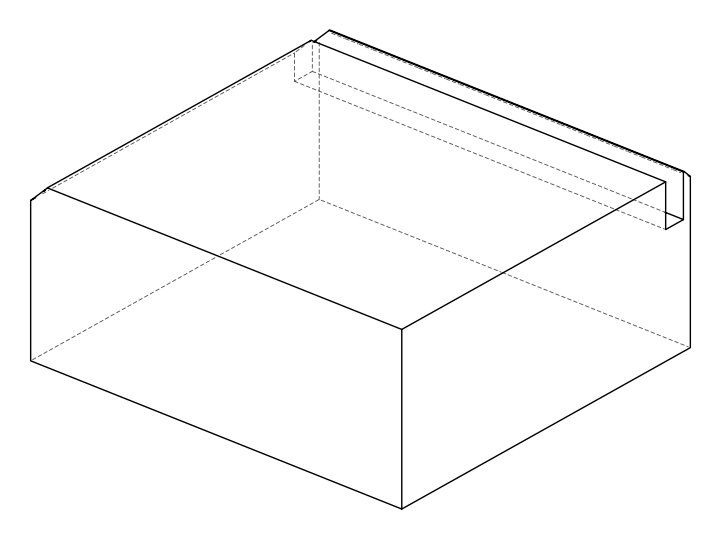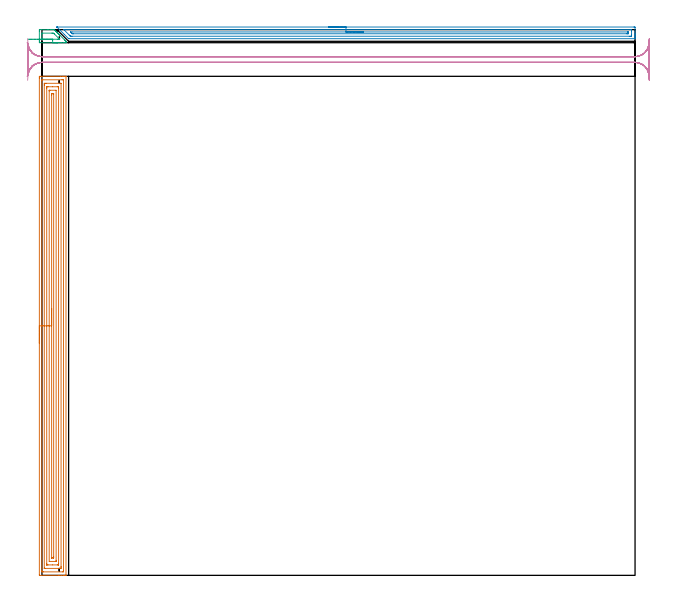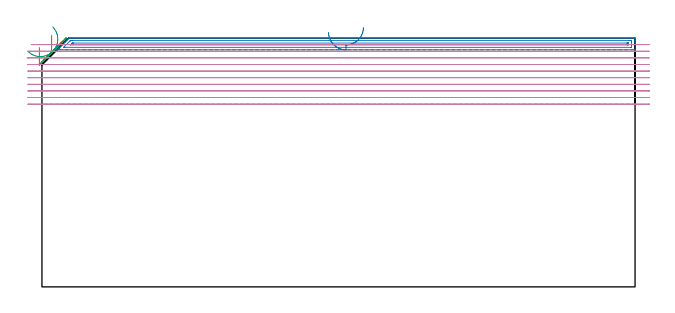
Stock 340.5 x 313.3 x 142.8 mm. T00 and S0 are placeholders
(PLAN: 4 operations, 1 tool changes, 37.7 min)
(1 AREA_MILL | FG_CHAMFER_SURFACE | UGT0205_001 | 14 min | 34383 mm3)
(2 AREA_MILL_1 | FG_CHAMFER_SURFACE_1 | UGT0205_001 | 8.07 min | 7559 mm3)
(3 AREA_MILL_2 | FG_CHAMFER_SURFACE_2 | UGT0205_001 | 0.48 min | 1507 mm3)
(4 MILL_RECTANGULAR_SLOT | SLOT_RECTANGULAR | NXT0201_012 | Follow Part, ap 4, ae 75% | 15.18 min | 247388 mm3)
(TOOL UGT0205_001 | Chamfer Mill 20 x 3 x 45 deg. | D20 FL50 Z2)
(TOOL NXT0201_012 | ENDMILL 16mm [2P460-1600-NA 1630] | D16 FL38 Z6)
(OP 1 AREA_MILL)
G17 G21 G94 G90
T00 M6
G54
G17 G0 G90 X-1.5 Y133.25 S1061 M3
G43 Z152.8 H0
Z137.5
G94 G1 Y133.288 Z136.628 F250.
Y133.402 Z135.763
Y133.591 Z134.912
Y133.853 Z134.08
Y134.187 Z133.274
Y134.59 Z132.5
Y135.058 Z131.764
Y135.59 Z131.072
Y136.179 Z130.429
Y136.822 Z129.84
Y137.514 Z129.308
Y138.25 Z128.84
Y139.024 Z128.437
Y139.83 Z128.103
Y140.662 Z127.841
Y141.514 Z127.652
Y142.378 Z127.538
Y143.25 Z127.5
Y285.525
X-1.499 Y285.87 Z127.501
X-1.494 Y286.413 Z127.503
X-1.492 Y286.492 Z127.506
X-0.955 Y286.496 Z128.042
X-0.33 Y286.5 Z128.668
X10.591 Z139.585
X12.005 Z141.001
X12.367 Z141.362
X13.092 Z142.091
X13.355 Z142.355
X13.76 Y286.493 Z142.752
X13.797 Y286.49 Z142.788
X13.8 Y286.317 Z142.8
Y0.182
X13.797 Y0.01 Z142.788
X13.76 Y0.007 Z142.752
X13.355 Y0. Z142.355
X13.092 Z142.091
X12.367 Z141.362
X11.116 Z140.113
X9.702 Z138.698
X-1.218 Z127.779
X-1.492 Y0.01 Z127.506
X-1.499 Y0.283 Z127.499
Y0.301
X-1.5 Y143.25 Z127.5
X-0.086 Z128.914
X-0.085 Y284.101 Z128.915
X-0.067 Y284.49 Z128.933
X0.407 Y284.499 Z129.407
X11.479 Y284.5 Z140.479
X11.953 Y284.499 Z140.953
X12.367 Y284.49 Z141.367
X12.385 Y284.082 Z141.385
X12.386 Y284.063 Z141.386
X12.385 Y2.399 Z141.385
X12.367 Y2.01 Z141.367
X11.893 Y2.001 Z140.893
X0.821 Y2. Z129.821
X0.347 Y2.001 Z129.347
X-0.067 Y2.01 Z128.933
X-0.085 Y2.418 Z128.915
X-0.086 Y2.437 Z128.914
Y143.25
X1.328 Z130.328
X1.329 Y281.4 Z130.329
X1.33 Y281.782 Z130.33
X1.333 Y282.294 Z130.333
X1.335 Y282.476 Z130.335
X1.512 Y282.492 Z130.512
X1.709 Y282.496 Z130.709
X2.393 Y282.5 Z131.393
X10.591 Y282.499 Z139.591
X10.795 Y282.495 Z139.795
X10.931 Y282.49 Z139.931
X10.965 Y282.485 Z139.965
X10.967 Y282.467 Z139.967
X10.969 Y282.421 Z139.969
X10.971 Y282.294 Z139.971
Y5.1
X10.97 Y4.718 Z139.97
X10.967 Y4.206 Z139.967
X10.965 Y4.024 Z139.965
X10.788 Y4.008 Z139.788
X10.591 Y4.004 Z139.591
X9.907 Y4. Z138.907
X1.709 Y4.001 Z130.709
X1.505 Y4.005 Z130.505
X1.369 Y4.01 Z130.369
X1.334 Y4.015 Z130.334
X1.333 Y4.033 Z130.333
X1.331 Y4.078 Z130.331
X1.329 Y4.206 Z130.329
X1.328 Y143.25 Z130.328
X2.743 Z131.743
Y279.611
X2.745 Y280.357 Z131.745
X2.748 Y280.465 Z131.748
X2.749 Y280.488 Z131.749
X2.769 Y280.492 Z131.769
X2.824 Y280.495 Z131.824
X3.044 Y280.499 Z132.044
X3.486 Y280.5 Z132.486
X6.15 Z135.15
X8.814 Z137.814
X9.257 Y280.499 Z138.257
X9.476 Y280.496 Z138.476
X9.53 Y280.492 Z138.53
X9.551 Y280.489 Z138.551
X9.552 Y280.472 Z138.552
X9.554 Y280.399 Z138.554
X9.557 Y279.758 Z138.557
Y279.611
Y6.889
X9.555 Y6.143 Z138.555
X9.552 Y6.035 Z138.552
X9.55 Y6.012 Z138.55
X9.531 Y6.008 Z138.531
X9.476 Y6.005 Z138.476
X9.256 Y6.001 Z138.256
X8.814 Y6. Z137.814
X6.15 Z135.15
X3.486 Z132.486
X3.043 Y6.001 Z132.043
X2.824 Y6.004 Z131.824
X2.77 Y6.007 Z131.77
X2.749 Y6.011 Z131.749
X2.748 Y6.028 Z131.748
X2.746 Y6.101 Z131.746
X2.743 Y6.742 Z131.743
Y6.889
Y143.25
X4.157 Z133.157
Y278.041
X4.16 Y278.259 Z133.16
X4.164 Y278.404 Z133.164
X4.17 Y278.491 Z133.17
X4.206 Y278.493 Z133.206
X4.374 Y278.498 Z133.374
X4.59 Y278.5 Z133.59
X8.143 Y278.499 Z137.143
Y8.459
X8.14 Y8.24 Z137.14
X8.136 Y8.096 Z137.136
X8.13 Y8.009 Z137.13
X8.094 Y8.007 Z137.094
X7.926 Y8.002 Z136.926
X7.71 Y8. Z136.71
X4.157 Y8.001 Z133.157
Y143.25
X5.571 Z134.571
Y275.723
X5.573 Y276.035 Z134.573
X5.575 Y276.326 Z134.575
X5.578 Y276.469 Z134.578
X5.586 Y276.49 Z134.586
X5.622 Y276.494 Z134.622
X5.689 Y276.498 Z134.689
X6.15 Y276.499 Z135.15
X6.577 Y276.498 Z135.577
X6.71 Y276.492 Z135.71
X6.721 Y276.49 Z135.721
X6.724 Y276.477 Z135.724
X6.727 Y276.434 Z135.727
X6.728 Y276.346 Z135.728
X6.729 Y10.777 Z135.729
X6.727 Y10.465 Z135.727
X6.725 Y10.174 Z135.725
X6.722 Y10.031 Z135.722
X6.714 Y10.01 Z135.714
X6.678 Y10.006 Z135.678
X6.611 Y10.002 Z135.611
X6.15 Y10.001 Z135.15
X5.723 Y10.002 Z134.723
X5.59 Y10.008 Z134.59
X5.578 Y10.01 Z134.578
X5.576 Y10.023 Z134.576
X5.573 Y10.066 Z134.573
X5.572 Y10.154 Z134.572
X5.571 Y143.25 Z134.571
Y144.122 Z134.609
Y144.986 Z134.723
Y145.838 Z134.912
Y146.67 Z135.174
Y147.476 Z135.508
Y148.25 Z135.911
Y148.986 Z136.38
Y149.678 Z136.911
Y150.321 Z137.5
Y150.91 Z138.143
Y151.442 Z138.835
Y151.91 Z139.571
Y152.313 Z140.345
Y152.647 Z141.151
Y152.909 Z141.983
Y153.098 Z142.835
Y153.212 Z143.699
Y153.25 Z144.571
G0 Z152.8
M5
M2
(OP 2 AREA_MILL_1)
G17 G21 G94 G90
T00 M6
G54
G17 G0 G90 X164.55 Y314.8 S1061 M3
G43 Z152.8 H0
Z146.1
G94 G1 X164.588 Z145.228 F250.
X164.702 Z144.364
X164.891 Z143.512
X165.153 Z142.68
X165.487 Z141.874
X165.89 Z141.1
X166.358 Z140.364
X166.889 Z139.672
X167.479 Z139.029
X168.122 Z138.44
X168.814 Z137.908
X169.55 Z137.44
X170.324 Z137.037
X171.13 Z136.703
X171.962 Z136.441
X172.813 Z136.252
X173.678 Z136.138
X174.55 Z136.1
X339.878
X340.186 Y314.798
X340.49 Y314.794 Z136.103
X340.5 Y314.498 Z136.399
Y311.015 Z139.88
Y310.486 Z140.411
Y310.144 Z140.752
Y309.615 Z141.281
Y309.273 Z141.622
Y308.589 Z142.311
Y308.337 Z142.562
X340.498 Y308.217 Z142.675
X340.49 Y308.103 Z142.788
X340.324 Y308.1 Z142.8
X15.478
X15.305 Y308.103 Z142.789
X15.218 Y308.181 Z142.716
X12.821 Y310.579 Z140.321
X8.775 Y314.623 Z136.274
X8.732 Y314.666 Z136.23
X8.646 Y314.75 Z136.142
X8.617 Y314.791 Z136.1
X8.624 Y314.793 Z136.097
X8.639 Y314.796 Z136.096
X8.698 Y314.798 Z136.098
X8.747 Y314.8 Z136.1
X174.55
Y313.386 Z137.514
X338.09 Y313.385 Z137.515
X338.341 Y313.383 Z137.517
X338.447 Y313.379 Z137.521
X338.49 Y313.376 Z137.524
X338.492 Y313.352 Z137.548
X338.498 Y313.23 Z137.67
X338.5 Y312.756 Z138.144
Y312.357 Z138.543
Y310.615 Z140.285
X338.499 Y310.144 Z140.756
X338.497 Y309.747 Z141.153
X338.491 Y309.612 Z141.288
X338.484 Y309.521 Z141.379
X338.413 Y309.52 Z141.38
X338.09 Y309.516 Z141.384
X337.842 Y309.515 Z141.385
X337.197 Y309.514 Z141.386
X17.265 Y309.515 Z141.385
X17.016 Y309.516 Z141.384
X16.372 Y309.521 Z141.379
X16.335 Y309.527 Z141.373
X16.292 Y309.566 Z141.334
X16.204 Y309.649 Z141.251
X16.035 Y309.816 Z141.084
X15.706 Y310.144 Z140.756
X13.094 Y312.756 Z138.144
X12.797 Y313.055 Z137.845
X12.499 Y313.362 Z137.538
X12.491 Y313.38 Z137.52
X12.524 Y313.381 Z137.519
X12.614 Y313.384 Z137.516
X12.797 Y313.385 Z137.515
X13.045 Y313.386 Z137.514
X174.55
Y311.972 Z138.928
X336.303 Y311.971 Z138.929
X336.391 Y311.97 Z138.93
X336.45 Y311.967 Z138.933
X336.488 Y311.965 Z138.935
X336.491 Y311.948 Z138.952
X336.495 Y311.885 Z139.015
X336.499 Y311.694 Z139.206
Y311.015 Z139.885
X336.498 Y310.967 Z139.933
X336.494 Y310.944 Z139.956
X336.491 Y310.937 Z139.963
X336.478 Y310.935 Z139.965
X336.39 Y310.93 Z139.97
X336.303 Y310.929 Z139.971
X335.498 Y310.928 Z139.972
X18.07 Y310.929 Z139.971
X17.894 Y310.93 Z139.97
X17.54 Y310.936 Z139.964
X17.369 Y310.941 Z139.959
X17.265 Y311.034 Z139.866
X16.417 Y311.885 Z139.015
X16.372 Y311.935 Z138.965
X16.361 Y311.965 Z138.935
X17.265 Y311.971 Z138.929
X174.55 Y311.972 Z138.928
X175.421 Z138.967
X176.286 Z139.08
X177.138 Z139.269
X177.97 Z139.532
X178.776 Z139.865
X179.55 Z140.268
X180.286 Z140.737
X180.978 Z141.268
X181.621 Z141.857
X182.21 Z142.501
X182.741 Z143.193
X183.21 Z143.928
X183.613 Z144.702
X183.947 Z145.508
X184.209 Z146.34
X184.398 Z147.192
X184.512 Z148.057
X184.55 Z148.928
G0 Z152.8
M5
M2
(OP 3 AREA_MILL_2)
G17 G21 G94 G90
T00 M6
G54
G17 G0 G90 X6.152 Y305.8 S1061 M3
G43 Z152.8 H0
Z149.289
G94 G1 X6.741 Z148.646 F250.
X7.272 Z147.954
X7.741 Z147.218
X8.143 Z146.444
X8.477 Z145.638
X8.739 Z144.806
X8.928 Z143.954
X9.042 Z143.089
X9.08 Z142.218
X9.042 Z141.346
X8.928 Z140.481
X8.739 Z139.63
X8.476 Z138.798
X8.142 Z137.992
X7.739 Z137.218
X7.271 Z136.482
X6.739 Z135.79
X6.15 Z135.147
X-0.955 Y305.801 Z128.042
X-1.184 Y305.803 Z127.814
X-1.492 Y305.808 Z127.506
X-1.494 Y305.88 Z127.503
X-1.499 Y306.422 Z127.501
X-1.5 Y306.971 Z127.5
Y312.332
X-1.499 Y312.678 Z127.501
X-1.494 Y313.22 Z127.503
X-1.492 Y313.292 Z127.506
X-0.955 Y313.3 Z128.042
X3.486 Z132.481
X4.913 Z133.91
X5.262 Z134.258
X5.959 Z134.959
X6.723 Z135.723
X6.999 Z135.997
X7.038 Y313.299 Z136.036
X7.093 Y313.296 Z136.09
X7.127 Y313.274 Z136.126
X7.245 Y313.156 Z136.244
X7.334 Y313.068 Z136.33
X7.425 Y312.976 Z136.424
X7.539 Y312.861 Z136.538
X7.63 Y312.772 Z136.626
X7.723 Y312.678 Z136.722
X7.833 Y312.567 Z136.833
X7.926 Y312.476 Z136.922
X8.02 Y312.38 Z137.02
X8.128 Y312.273 Z137.127
X8.222 Y312.18 Z137.218
X8.318 Y312.082 Z137.318
X8.422 Y311.978 Z137.421
X8.518 Y311.884 Z137.514
X8.616 Y311.784 Z137.616
X8.716 Y311.684 Z137.715
X8.814 Y311.587 Z137.81
X8.914 Y311.486 Z137.913
X9.01 Y311.39 Z138.01
X9.11 Y311.291 Z138.106
X9.212 Y311.188 Z138.211
X9.304 Y311.096 Z138.304
X9.406 Y310.995 Z138.402
X9.51 Y310.89 Z138.509
X9.599 Y310.801 Z138.598
X9.703 Y310.699 Z138.699
X9.808 Y310.593 Z138.807
X9.893 Y310.507 Z138.893
X9.999 Y310.403 Z138.995
X10.105 Y310.295 Z139.105
X10.187 Y310.213 Z139.187
X10.295 Y310.107 Z139.291
X13.086 Y307.316 Z142.082
X13.255 Y307.147 Z142.25
X13.423 Y306.978 Z142.421
X13.532 Y306.869 Z142.53
X13.752 Y306.651 Z142.747
X13.789 Y306.602 Z142.782
X13.794 Y306.532 Z142.789
X13.798 Y306.458 Z142.796
X13.799 Y305.973 Z142.799
X13.797 Y305.809 Z142.788
X13.76 Y305.8 Z142.751
X13.372 Z142.372
X13.064 Z142.064
X12.367 Z141.362
X11.13 Z140.127
X10.591 Z139.585
X9.977 Z138.973
X6.15 Z135.147
Y307.316 Z135.15
Y307.8
X0.339 Y307.801 Z129.339
X-0.067 Y307.81 Z128.933
X-0.085 Y308.21 Z128.915
X-0.086 Y308.228 Z128.914
X-0.085 Y310.909 Z128.915
X-0.067 Y311.29 Z128.933
X0.415 Y311.299 Z129.415
X5.743 Y311.3 Z134.743
X6.15 Y311.297 Z135.15
X6.641 Y311.29 Z135.641
X7.038 Y310.912 Z136.038
X7.045 Y310.905 Z136.045
X9.728 Y308.222 Z138.728
X9.74 Y308.21 Z138.74
X10.1 Y307.81 Z139.1
X9.703 Y307.804 Z138.703
X9.221 Y307.8 Z138.221
X8.814 Z137.814
X6.15 Z135.15
X5.507 Z134.561
X4.815 Z134.03
X4.079 Z133.561
X3.305 Z133.158
X2.499 Z132.824
X1.667 Z132.562
X0.815 Z132.373
X-0.05 Z132.259
X-0.921 Z132.221
X-1.793 Z132.259
X-2.658 Z132.373
X-3.509 Z132.562
X-4.341 Z132.824
X-5.147 Z133.158
X-5.921 Z133.561
X-6.657 Z134.03
X-7.349 Z134.561
X-7.992 Z135.15
G0 Z152.8
M5
M2
(OP 4 MILL_RECTANGULAR_SLOT)
G17 G21 G94 G90
T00 M6
G54
G17 G0 G90 X-6.137 Y292.444 S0 M3
G43 Z152.871 H1
Z139.074
G94 G1 X-3.426 Y293.729 F250.
G2 X0. Y294.5 R8. F500.
G1 X340.5
G2 X348.47 Y287.192 R8.
G1 X348.5
Y305.108
X348.47
G2 X340.5 Y297.8 R8.
G1 X0.
G2 X-3.427 Y298.571 R8.
G1 X-6.137 Y299.856 F250.
G0 Z152.871
X-8.279 Y288.612
Z135.276
G1 X-6.564 Y291.074
G2 X0. Y294.5 R8. F500.
G1 X340.5
G2 X348.47 Y287.192 R8.
G1 X348.5
Y305.108
X348.47
G2 X340.5 Y297.8 R8.
G1 X0.
G2 X-6.559 Y301.22 R8.
G1 X-8.277 Y303.679 F250.
G0 X-8.543 Y286.362 Z131.479
G1 X-7.535 Y289.188
G2 X0. Y294.5 R8. F500.
G1 X340.5
G2 X348.47 Y287.192 R8.
G1 X348.5
Y305.108
X348.47
G2 X340.5 Y297.8 R8.
G1 X0.
G2 X-7.534 Y303.11 R8.
G1 X-8.543 Y305.936 F250.
G0 X-8.23 Y284.203 Z127.682
G1 X-7.97 Y287.192
G2 X0. Y294.5 R8. F500.
G1 X340.5
G2 X348.47 Y287.192 R8.
G1 X348.5
Y305.108
X348.47
G2 X340.5 Y297.8 R8.
G1 X0.
G2 X-7.969 Y305.101 R8.
G1 X-8.231 Y308.09 F250.
G0 Z152.871
X348.73 Y308.097
Z123.885
G1 X348.47 Y305.108
G2 X340.5 Y297.8 R8. F500.
G1 X0.
G2 X-7.97 Y305.108 R8.
G1 X-8.
Y287.192
X-7.97
G2 X0. Y294.5 R8.
G1 X340.5
G2 X348.47 Y287.192 R8.
G1 X348.73 Y284.203 F250.
G0 Y308.097 Z120.088
G1 X348.47 Y305.108
G2 X340.5 Y297.8 R8. F500.
G1 X0.
G2 X-7.97 Y305.108 R8.
G1 X-8.
Y287.192
X-7.97
G2 X0. Y294.5 R8.
G1 X340.5
G2 X348.47 Y287.192 R8.
G1 X348.73 Y284.203 F250.
G0 Y308.097 Z116.291
G1 X348.47 Y305.108
G2 X340.5 Y297.8 R8. F500.
G1 X0.
G2 X-7.97 Y305.108 R8.
G1 X-8.
Y287.192
X-7.97
G2 X0. Y294.5 R8.
G1 X340.5
G2 X348.47 Y287.192 R8.
G1 X348.73 Y284.203 F250.
G0 Y308.097 Z112.494
G1 X348.47 Y305.108
G2 X340.5 Y297.8 R8. F500.
G1 X0.
G2 X-7.97 Y305.108 R8.
G1 X-8.
Y287.192
X-7.97
G2 X0. Y294.5 R8.
G1 X340.5
G2 X348.47 Y287.192 R8.
G1 X348.73 Y284.203 F250.
G0 Y308.097 Z108.697
G1 X348.47 Y305.108
G2 X340.5 Y297.8 R8. F500.
G1 X0.
G2 X-7.97 Y305.108 R8.
G1 X-8.
Y287.192
X-7.97
G2 X0. Y294.5 R8.
G1 X340.5
G2 X348.47 Y287.192 R8.
G1 X348.73 Y284.203 F250.
G0 Y308.097 Z104.9
G1 X348.47 Y305.108
G2 X340.5 Y297.8 R8. F500.
G1 X0.
G2 X-7.97 Y305.108 R8.
G1 X-8.
Y287.192
X-7.97
G2 X0. Y294.5 R8.
G1 X340.5
G2 X348.47 Y287.192 R8.
G1 X348.73 Y284.203 F250.
G0 Z152.871
M5
M2
